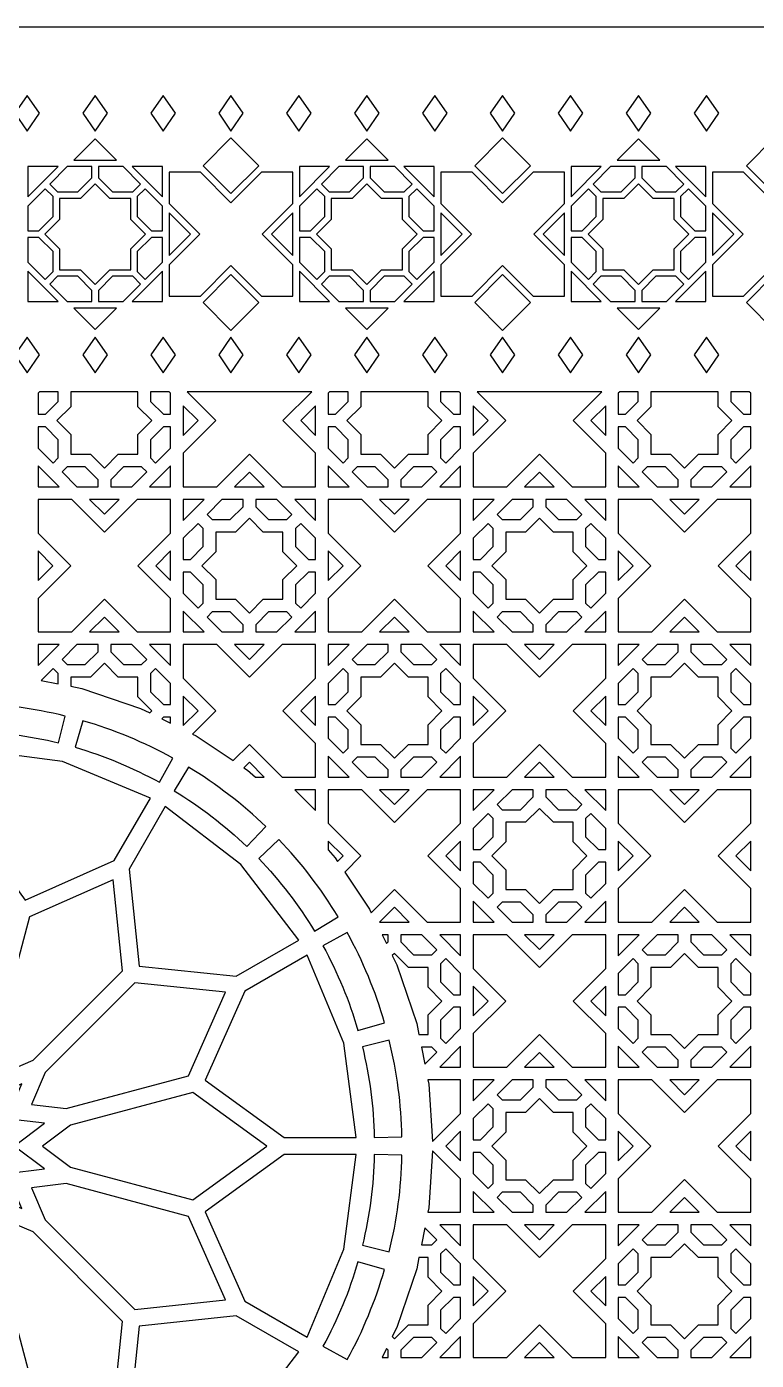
# Model space of a CAD drawing. Header units: millimetres. Extents: x 0 to 1380, y 140 to 1220.
# Drawn here: x 723 to 1075, y 577 to 1220 of the extents above; entities that cross this region are included whole.
import ezdxf

# ---------------------------------------------------------------- set-up
doc = ezdxf.new("R2010")
doc.units = ezdxf.units.MM
doc.layers.add('CUT', color=1, linetype='CONTINUOUS')

msp = doc.modelspace()

# ---------------------------------------------------------------- linework, layer by layer
at = {"layer": 'CUT'}
for points in [[(0, 1220), (1380.15, 1220), (1380.15, 139.85), (0, 139.85)], [(716.914, 1178.215), (722.853, 1169.637), (728.792, 1178.215), (722.853, 1186.793)], [(749.692, 1178.215), (755.631, 1169.637), (761.57, 1178.215), (755.631, 1186.793)], [(782.469, 1178.215), (788.408, 1169.637), (794.347, 1178.215), (788.408, 1186.793)], [(815.247, 1178.215), (821.186, 1169.637), (827.125, 1178.215), (821.186, 1186.793)], [(848.025, 1178.215), (853.964, 1169.637), (859.903, 1178.215), (853.964, 1186.793)], [(880.803, 1178.215), (886.742, 1169.637), (892.681, 1178.215), (886.742, 1186.793)], [(913.58, 1178.215), (919.519, 1169.637), (925.458, 1178.215), (919.519, 1186.793)], [(946.358, 1178.215), (952.297, 1169.637), (958.236, 1178.215), (952.297, 1186.793)], [(979.136, 1178.215), (985.075, 1169.637), (991.014, 1178.215), (985.075, 1186.793)], [(1011.914, 1178.215), (1017.853, 1169.637), (1023.792, 1178.215), (1017.853, 1186.793)], [(1044.692, 1178.215), (1050.631, 1169.637), (1056.57, 1178.215), (1050.631, 1186.793)], [(765.957, 1155.611), (755.631, 1165.938), (745.304, 1155.611)], [(807.721, 1152.933), (821.186, 1139.468), (834.652, 1152.933), (821.186, 1166.399)], [(897.069, 1155.611), (886.742, 1165.938), (876.415, 1155.611)], [(938.832, 1152.933), (952.297, 1139.468), (965.763, 1152.933), (952.297, 1166.399)], [(1028.18, 1155.611), (1017.853, 1165.938), (1007.526, 1155.611)], [(1069.943, 1152.933), (1083.408, 1139.468), (1096.874, 1152.933), (1083.408, 1166.399)], [(737.699, 1152.461), (723.095, 1152.461), (723.095, 1137.856)], [(737.522, 1140.261), (747.207, 1140.261), (754.056, 1147.109), (754.056, 1152.461), (742.154, 1152.461), (733.738, 1144.045)], [(757.206, 1147.109), (764.054, 1140.261), (773.739, 1140.261), (777.523, 1144.045), (769.107, 1152.461), (757.206, 1152.461)], [(788.166, 1137.856), (788.166, 1152.461), (773.562, 1152.461)], [(868.81, 1152.461), (854.206, 1152.461), (854.206, 1137.856)], [(868.633, 1140.261), (878.318, 1140.261), (885.167, 1147.109), (885.167, 1152.461), (873.265, 1152.461), (864.849, 1144.045)], [(888.317, 1147.109), (895.165, 1140.261), (904.85, 1140.261), (908.634, 1144.045), (900.219, 1152.461), (888.317, 1152.461)], [(919.277, 1137.856), (919.277, 1152.461), (904.673, 1152.461)], [(999.921, 1152.461), (985.317, 1152.461), (985.317, 1137.856)], [(999.744, 1140.261), (1009.429, 1140.261), (1016.278, 1147.109), (1016.278, 1152.461), (1004.376, 1152.461), (995.96, 1144.045)], [(1019.428, 1147.109), (1026.276, 1140.261), (1035.961, 1140.261), (1039.745, 1144.045), (1031.33, 1152.461), (1019.428, 1152.461)], [(1050.389, 1137.856), (1050.389, 1152.461), (1035.784, 1152.461)], [(791.316, 1149.795), (791.316, 1134.706), (806.098, 1119.925), (791.316, 1105.144), (791.316, 1090.055), (806.405, 1090.055), (821.186, 1104.837), (835.968, 1090.055), (851.056, 1090.055), (851.056, 1105.144), (836.274, 1119.925), (851.056, 1134.706), (851.056, 1149.795), (835.968, 1149.795), (821.186, 1135.013), (806.405, 1149.795)], [(922.427, 1149.795), (922.427, 1134.706), (937.209, 1119.925), (922.427, 1105.144), (922.427, 1090.055), (937.516, 1090.055), (952.297, 1104.837), (967.079, 1090.055), (982.167, 1090.055), (982.167, 1105.144), (967.385, 1119.925), (982.167, 1134.706), (982.167, 1149.795), (967.079, 1149.795), (952.297, 1135.013), (937.516, 1149.795)], [(1053.539, 1149.795), (1053.539, 1134.706), (1068.32, 1119.925), (1053.539, 1105.144), (1053.539, 1090.055), (1068.627, 1090.055), (1083.408, 1104.837), (1098.19, 1090.055), (1113.278, 1090.055), (1113.278, 1105.144), (1098.497, 1119.925), (1113.278, 1134.706), (1113.278, 1149.795), (1098.19, 1149.795), (1083.408, 1135.013), (1068.627, 1149.795)], [(728.446, 1121.5), (735.295, 1128.348), (735.295, 1138.034), (731.511, 1141.818), (723.095, 1133.402), (723.095, 1121.5)], [(731.326, 1119.925), (738.445, 1112.806), (738.445, 1102.739), (748.512, 1102.739), (755.631, 1095.62), (762.749, 1102.739), (772.817, 1102.739), (772.817, 1112.806), (779.935, 1119.925), (772.817, 1127.044), (772.817, 1137.111), (762.749, 1137.111), (755.631, 1144.23), (748.512, 1137.111), (738.445, 1137.111), (738.445, 1127.044)], [(775.967, 1138.034), (775.967, 1128.348), (782.815, 1121.5), (788.166, 1121.5), (788.166, 1133.402), (779.751, 1141.818)], [(859.557, 1121.5), (866.406, 1128.348), (866.406, 1138.034), (862.622, 1141.818), (854.206, 1133.402), (854.206, 1121.5)], [(862.437, 1119.925), (869.556, 1112.806), (869.556, 1102.739), (879.623, 1102.739), (886.742, 1095.62), (893.86, 1102.739), (903.928, 1102.739), (903.928, 1112.806), (911.046, 1119.925), (903.928, 1127.044), (903.928, 1137.111), (893.86, 1137.111), (886.742, 1144.23), (879.623, 1137.111), (869.556, 1137.111), (869.556, 1127.044)], [(907.078, 1138.034), (907.078, 1128.348), (913.926, 1121.5), (919.277, 1121.5), (919.277, 1133.402), (910.862, 1141.818)], [(990.668, 1121.5), (997.517, 1128.348), (997.517, 1138.034), (993.733, 1141.818), (985.317, 1133.402), (985.317, 1121.5)], [(993.548, 1119.925), (1000.667, 1112.806), (1000.667, 1102.739), (1010.734, 1102.739), (1017.853, 1095.62), (1024.972, 1102.739), (1035.039, 1102.739), (1035.039, 1112.806), (1042.157, 1119.925), (1035.039, 1127.044), (1035.039, 1137.111), (1024.972, 1137.111), (1017.853, 1144.23), (1010.734, 1137.111), (1000.667, 1137.111), (1000.667, 1127.044)], [(1038.189, 1138.034), (1038.189, 1128.348), (1045.037, 1121.5), (1050.389, 1121.5), (1050.389, 1133.402), (1041.973, 1141.818)], [(791.316, 1109.598), (801.643, 1119.925), (791.316, 1130.252)], [(851.056, 1130.252), (840.729, 1119.925), (851.056, 1109.598)], [(922.427, 1109.598), (932.754, 1119.925), (922.427, 1130.252)], [(982.167, 1130.252), (971.84, 1119.925), (982.167, 1109.598)], [(1053.539, 1109.598), (1063.865, 1119.925), (1053.539, 1130.252)], [(735.295, 1101.816), (735.295, 1111.502), (728.446, 1118.35), (723.095, 1118.35), (723.095, 1106.448), (731.511, 1098.032)], [(782.815, 1118.35), (775.967, 1111.502), (775.967, 1101.816), (779.751, 1098.032), (788.166, 1106.448), (788.166, 1118.35)], [(866.406, 1101.816), (866.406, 1111.502), (859.557, 1118.35), (854.206, 1118.35), (854.206, 1106.448), (862.622, 1098.032)], [(913.926, 1118.35), (907.078, 1111.502), (907.078, 1101.816), (910.862, 1098.032), (919.277, 1106.448), (919.277, 1118.35)], [(997.517, 1101.816), (997.517, 1111.502), (990.668, 1118.35), (985.317, 1118.35), (985.317, 1106.448), (993.733, 1098.032)], [(1045.037, 1118.35), (1038.189, 1111.502), (1038.189, 1101.816), (1041.973, 1098.032), (1050.389, 1106.448), (1050.389, 1118.35)], [(723.095, 1101.994), (723.095, 1087.389), (737.699, 1087.389)], [(773.562, 1087.389), (788.166, 1087.389), (788.166, 1101.994)], [(807.721, 1086.917), (821.186, 1073.451), (834.652, 1086.917), (821.186, 1100.382)], [(854.206, 1101.994), (854.206, 1087.389), (868.81, 1087.389)], [(904.673, 1087.389), (919.277, 1087.389), (919.277, 1101.994)], [(938.832, 1086.917), (952.297, 1073.451), (965.763, 1086.917), (952.297, 1100.382)], [(985.317, 1101.994), (985.317, 1087.389), (999.921, 1087.389)], [(1035.784, 1087.389), (1050.389, 1087.389), (1050.389, 1101.994)], [(1069.943, 1086.917), (1083.408, 1073.451), (1096.874, 1086.917), (1083.408, 1100.382)], [(754.056, 1092.741), (747.207, 1099.589), (737.522, 1099.589), (733.738, 1095.805), (742.154, 1087.389), (754.056, 1087.389)], [(773.739, 1099.589), (764.054, 1099.589), (757.206, 1092.741), (757.206, 1087.389), (769.107, 1087.389), (777.523, 1095.805)], [(885.167, 1092.741), (878.318, 1099.589), (868.633, 1099.589), (864.849, 1095.805), (873.265, 1087.389), (885.167, 1087.389)], [(904.85, 1099.589), (895.165, 1099.589), (888.317, 1092.741), (888.317, 1087.389), (900.219, 1087.389), (908.634, 1095.805)], [(1016.278, 1092.741), (1009.429, 1099.589), (999.744, 1099.589), (995.96, 1095.805), (1004.376, 1087.389), (1016.278, 1087.389)], [(1035.961, 1099.589), (1026.276, 1099.589), (1019.428, 1092.741), (1019.428, 1087.389), (1031.33, 1087.389), (1039.745, 1095.805)], [(745.304, 1084.239), (755.631, 1073.912), (765.957, 1084.239)], [(876.415, 1084.239), (886.742, 1073.912), (897.069, 1084.239)], [(1007.526, 1084.239), (1017.853, 1073.912), (1028.18, 1084.239)], [(716.914, 1061.635), (722.853, 1053.057), (728.792, 1061.635), (722.853, 1070.213)], [(749.692, 1061.635), (755.631, 1053.057), (761.57, 1061.635), (755.631, 1070.213)], [(782.469, 1061.635), (788.408, 1053.057), (794.347, 1061.635), (788.408, 1070.213)], [(815.247, 1061.635), (821.186, 1053.057), (827.125, 1061.635), (821.186, 1070.213)], [(848.025, 1061.635), (853.964, 1053.057), (859.903, 1061.635), (853.964, 1070.213)], [(880.803, 1061.635), (886.742, 1053.057), (892.681, 1061.635), (886.742, 1070.213)], [(913.58, 1061.635), (919.519, 1053.057), (925.458, 1061.635), (919.519, 1070.213)], [(946.358, 1061.635), (952.297, 1053.057), (958.236, 1061.635), (952.297, 1070.213)], [(979.136, 1061.635), (985.075, 1053.057), (991.014, 1061.635), (985.075, 1070.213)], [(1011.914, 1061.635), (1017.853, 1053.057), (1023.792, 1061.635), (1017.853, 1070.213)], [(1044.692, 1061.635), (1050.631, 1053.057), (1056.57, 1061.635), (1050.631, 1070.213)], [(728.809, 1043.85), (728.12, 1043.161), (728.12, 1032.97), (731.59, 1032.97), (737.78, 1039.16), (737.78, 1043.85)], [(743.87, 1043.85), (743.87, 1036.637), (737.157, 1029.925), (743.87, 1023.213), (743.87, 1013.72), (753.363, 1013.72), (760.075, 1007.007), (766.787, 1013.72), (776.28, 1013.72), (776.28, 1023.213), (782.993, 1029.925), (776.28, 1036.637), (776.28, 1043.85)], [(782.37, 1043.85), (782.37, 1039.16), (788.56, 1032.97), (792.03, 1032.97), (792.03, 1043.161), (791.341, 1043.85)], [(799.953, 1043.85), (813.878, 1029.925), (798.12, 1014.166), (798.12, 997.97), (814.316, 997.97), (830.075, 1013.728), (845.834, 997.97), (862.03, 997.97), (862.03, 1014.166), (846.272, 1029.925), (860.197, 1043.85)], [(868.809, 1043.85), (868.12, 1043.161), (868.12, 1032.97), (871.59, 1032.97), (877.78, 1039.16), (877.78, 1043.85)], [(883.87, 1043.85), (883.87, 1036.637), (877.157, 1029.925), (883.87, 1023.213), (883.87, 1013.72), (893.363, 1013.72), (900.075, 1007.007), (906.787, 1013.72), (916.28, 1013.72), (916.28, 1023.213), (922.993, 1029.925), (916.28, 1036.637), (916.28, 1043.85)], [(922.37, 1043.85), (922.37, 1039.16), (928.56, 1032.97), (932.03, 1032.97), (932.03, 1043.161), (931.341, 1043.85)], [(939.953, 1043.85), (953.878, 1029.925), (938.12, 1014.166), (938.12, 997.97), (954.316, 997.97), (970.075, 1013.728), (985.834, 997.97), (1002.03, 997.97), (1002.03, 1014.166), (986.272, 1029.925), (1000.197, 1043.85)], [(1008.809, 1043.85), (1008.12, 1043.161), (1008.12, 1032.97), (1011.59, 1032.97), (1017.78, 1039.16), (1017.78, 1043.85)], [(1023.87, 1043.85), (1023.87, 1036.637), (1017.157, 1029.925), (1023.87, 1023.213), (1023.87, 1013.72), (1033.363, 1013.72), (1040.075, 1007.007), (1046.787, 1013.72), (1056.28, 1013.72), (1056.28, 1023.213), (1062.993, 1029.925), (1056.28, 1036.637), (1056.28, 1043.85)], [(1062.37, 1043.85), (1062.37, 1039.16), (1068.56, 1032.97), (1072.03, 1032.97), (1072.03, 1043.161), (1071.341, 1043.85)], [(798.12, 1022.778), (805.266, 1029.925), (798.12, 1037.072)], [(862.03, 1037.072), (854.884, 1029.925), (862.03, 1022.778)], [(938.12, 1022.778), (945.266, 1029.925), (938.12, 1037.072)], [(1002.03, 1037.072), (994.884, 1029.925), (1002.03, 1022.778)], [(737.78, 1011.936), (737.78, 1020.69), (731.59, 1026.88), (728.12, 1026.88), (728.12, 1016.689), (735.326, 1009.482)], [(788.56, 1026.88), (782.37, 1020.69), (782.37, 1011.936), (784.824, 1009.482), (792.03, 1016.689), (792.03, 1026.88)], [(877.78, 1011.936), (877.78, 1020.69), (871.59, 1026.88), (868.12, 1026.88), (868.12, 1016.689), (875.326, 1009.482)], [(928.56, 1026.88), (922.37, 1020.69), (922.37, 1011.936), (924.824, 1009.482), (932.03, 1016.689), (932.03, 1026.88)], [(1017.78, 1011.936), (1017.78, 1020.69), (1011.59, 1026.88), (1008.12, 1026.88), (1008.12, 1016.689), (1015.326, 1009.482)], [(1068.56, 1026.88), (1062.37, 1020.69), (1062.37, 1011.936), (1064.824, 1009.482), (1072.03, 1016.689), (1072.03, 1026.88)], [(728.12, 1008.077), (728.12, 997.97), (738.227, 997.97)], [(757.03, 1001.44), (750.84, 1007.63), (742.086, 1007.63), (739.632, 1005.176), (746.839, 997.97), (757.03, 997.97)], [(778.064, 1007.63), (769.31, 1007.63), (763.12, 1001.44), (763.12, 997.97), (773.311, 997.97), (780.518, 1005.176)], [(781.923, 997.97), (792.03, 997.97), (792.03, 1008.077)], [(837.222, 997.97), (830.075, 1005.116), (822.928, 997.97)], [(868.12, 1008.077), (868.12, 997.97), (878.227, 997.97)], [(897.03, 1001.44), (890.84, 1007.63), (882.086, 1007.63), (879.632, 1005.176), (886.839, 997.97), (897.03, 997.97)], [(918.064, 1007.63), (909.31, 1007.63), (903.12, 1001.44), (903.12, 997.97), (913.311, 997.97), (920.518, 1005.176)], [(921.923, 997.97), (932.03, 997.97), (932.03, 1008.077)], [(977.222, 997.97), (970.075, 1005.116), (962.928, 997.97)], [(1008.12, 1008.077), (1008.12, 997.97), (1018.227, 997.97)], [(1037.03, 1001.44), (1030.84, 1007.63), (1022.086, 1007.63), (1019.632, 1005.176), (1026.839, 997.97), (1037.03, 997.97)], [(1058.064, 1007.63), (1049.31, 1007.63), (1043.12, 1001.44), (1043.12, 997.97), (1053.311, 997.97), (1060.518, 1005.176)], [(1061.923, 997.97), (1072.03, 997.97), (1072.03, 1008.077)], [(792.03, 927.97), (792.03, 944.166), (776.272, 959.925), (792.03, 975.684), (792.03, 991.88), (775.834, 991.88), (760.075, 976.122), (744.316, 991.88), (728.12, 991.88), (728.12, 975.684), (743.878, 959.925), (728.12, 944.166), (728.12, 927.97), (744.316, 927.97), (760.075, 943.728), (775.834, 927.97)], [(752.928, 991.88), (760.075, 984.734), (767.222, 991.88)], [(808.227, 991.88), (798.12, 991.88), (798.12, 981.773)], [(812.086, 982.22), (820.84, 982.22), (827.03, 988.41), (827.03, 991.88), (816.839, 991.88), (809.632, 984.674)], [(833.12, 988.41), (839.31, 982.22), (848.064, 982.22), (850.518, 984.674), (843.311, 991.88), (833.12, 991.88)], [(862.03, 981.773), (862.03, 991.88), (851.923, 991.88)], [(932.03, 927.97), (932.03, 944.166), (916.272, 959.925), (932.03, 975.684), (932.03, 991.88), (915.834, 991.88), (900.075, 976.122), (884.316, 991.88), (868.12, 991.88), (868.12, 975.684), (883.878, 959.925), (868.12, 944.166), (868.12, 927.97), (884.316, 927.97), (900.075, 943.728), (915.834, 927.97)], [(892.928, 991.88), (900.075, 984.734), (907.222, 991.88)], [(948.227, 991.88), (938.12, 991.88), (938.12, 981.773)], [(952.086, 982.22), (960.84, 982.22), (967.03, 988.41), (967.03, 991.88), (956.839, 991.88), (949.632, 984.674)], [(973.12, 988.41), (979.31, 982.22), (988.064, 982.22), (990.518, 984.674), (983.311, 991.88), (973.12, 991.88)], [(1002.03, 981.773), (1002.03, 991.88), (991.923, 991.88)], [(1072.03, 927.97), (1072.03, 944.166), (1056.272, 959.925), (1072.03, 975.684), (1072.03, 991.88), (1055.834, 991.88), (1040.075, 976.122), (1024.316, 991.88), (1008.12, 991.88), (1008.12, 975.684), (1023.878, 959.925), (1008.12, 944.166), (1008.12, 927.97), (1024.316, 927.97), (1040.075, 943.728), (1055.834, 927.97)], [(1032.928, 991.88), (1040.075, 984.734), (1047.222, 991.88)], [(801.59, 962.97), (807.78, 969.16), (807.78, 977.914), (805.326, 980.368), (798.12, 973.161), (798.12, 962.97)], [(852.993, 959.925), (846.28, 966.637), (846.28, 976.13), (836.787, 976.13), (830.075, 982.843), (823.363, 976.13), (813.87, 976.13), (813.87, 966.637), (807.157, 959.925), (813.87, 953.213), (813.87, 943.72), (823.363, 943.72), (830.075, 937.007), (836.787, 943.72), (846.28, 943.72), (846.28, 953.213)], [(852.37, 977.914), (852.37, 969.16), (858.56, 962.97), (862.03, 962.97), (862.03, 973.161), (854.824, 980.368)], [(941.59, 962.97), (947.78, 969.16), (947.78, 977.914), (945.326, 980.368), (938.12, 973.161), (938.12, 962.97)], [(992.993, 959.925), (986.28, 966.637), (986.28, 976.13), (976.787, 976.13), (970.075, 982.843), (963.363, 976.13), (953.87, 976.13), (953.87, 966.637), (947.157, 959.925), (953.87, 953.213), (953.87, 943.72), (963.363, 943.72), (970.075, 937.007), (976.787, 943.72), (986.28, 943.72), (986.28, 953.213)], [(992.37, 977.914), (992.37, 969.16), (998.56, 962.97), (1002.03, 962.97), (1002.03, 973.161), (994.824, 980.368)], [(728.12, 952.778), (735.266, 959.925), (728.12, 967.072)], [(792.03, 967.072), (784.884, 959.925), (792.03, 952.778)], [(868.12, 952.778), (875.266, 959.925), (868.12, 967.072)], [(932.03, 967.072), (924.884, 959.925), (932.03, 952.778)], [(1008.12, 952.778), (1015.266, 959.925), (1008.12, 967.072)], [(1072.03, 967.072), (1064.884, 959.925), (1072.03, 952.778)], [(807.78, 941.936), (807.78, 950.69), (801.59, 956.88), (798.12, 956.88), (798.12, 946.689), (805.326, 939.482)], [(858.56, 956.88), (852.37, 950.69), (852.37, 941.936), (854.824, 939.482), (862.03, 946.689), (862.03, 956.88)], [(947.78, 941.936), (947.78, 950.69), (941.59, 956.88), (938.12, 956.88), (938.12, 946.689), (945.326, 939.482)], [(998.56, 956.88), (992.37, 950.69), (992.37, 941.936), (994.824, 939.482), (1002.03, 946.689), (1002.03, 956.88)], [(767.222, 927.97), (760.075, 935.116), (752.928, 927.97)], [(798.12, 938.077), (798.12, 927.97), (808.227, 927.97)], [(827.03, 931.44), (820.84, 937.63), (812.086, 937.63), (809.632, 935.176), (816.839, 927.97), (827.03, 927.97)], [(848.064, 937.63), (839.31, 937.63), (833.12, 931.44), (833.12, 927.97), (843.311, 927.97), (850.518, 935.176)], [(851.923, 927.97), (862.03, 927.97), (862.03, 938.077)], [(907.222, 927.97), (900.075, 935.116), (892.928, 927.97)], [(938.12, 938.077), (938.12, 927.97), (948.227, 927.97)], [(967.03, 931.44), (960.84, 937.63), (952.086, 937.63), (949.632, 935.176), (956.839, 927.97), (967.03, 927.97)], [(988.064, 937.63), (979.31, 937.63), (973.12, 931.44), (973.12, 927.97), (983.311, 927.97), (990.518, 935.176)], [(991.923, 927.97), (1002.03, 927.97), (1002.03, 938.077)], [(1047.222, 927.97), (1040.075, 935.116), (1032.928, 927.97)], [(738.227, 921.88), (728.12, 921.88), (728.12, 911.773)], [(742.086, 912.22), (750.84, 912.22), (757.03, 918.41), (757.03, 921.88), (746.839, 921.88), (739.632, 914.674)], [(763.12, 918.41), (769.31, 912.22), (778.064, 912.22), (780.518, 914.674), (773.311, 921.88), (763.12, 921.88)], [(792.03, 911.773), (792.03, 921.88), (781.923, 921.88)], [(822.255, 865.909), (830.075, 873.728), (845.834, 857.97), (862.03, 857.97), (862.03, 874.166), (846.272, 889.925), (862.03, 905.684), (862.03, 921.88), (845.834, 921.88), (830.075, 906.122), (814.316, 921.88), (798.12, 921.88), (798.12, 905.684), (813.878, 889.925), (802.659, 878.705), (804.358, 877.867)], [(822.928, 921.88), (830.075, 914.734), (837.222, 921.88)], [(878.227, 921.88), (868.12, 921.88), (868.12, 911.773)], [(882.086, 912.22), (890.84, 912.22), (897.03, 918.41), (897.03, 921.88), (886.839, 921.88), (879.632, 914.674)], [(903.12, 918.41), (909.31, 912.22), (918.064, 912.22), (920.518, 914.674), (913.311, 921.88), (903.12, 921.88)], [(932.03, 911.773), (932.03, 921.88), (921.923, 921.88)], [(1002.03, 857.97), (1002.03, 874.166), (986.272, 889.925), (1002.03, 905.684), (1002.03, 921.88), (985.834, 921.88), (970.075, 906.122), (954.316, 921.88), (938.12, 921.88), (938.12, 905.684), (953.878, 889.925), (938.12, 874.166), (938.12, 857.97), (954.316, 857.97), (970.075, 873.728), (985.834, 857.97)], [(962.928, 921.88), (970.075, 914.734), (977.222, 921.88)], [(1018.227, 921.88), (1008.12, 921.88), (1008.12, 911.773)], [(1022.086, 912.22), (1030.84, 912.22), (1037.03, 918.41), (1037.03, 921.88), (1026.839, 921.88), (1019.632, 914.674)], [(1043.12, 918.41), (1049.31, 912.22), (1058.064, 912.22), (1060.518, 914.674), (1053.311, 921.88), (1043.12, 921.88)], [(1072.03, 911.773), (1072.03, 921.88), (1061.923, 921.88)], [(737.78, 902.979), (737.78, 907.914), (735.326, 910.368), (729.57, 904.612)], [(781.974, 888.906), (782.993, 889.925), (776.28, 896.637), (776.28, 906.13), (766.787, 906.13), (760.075, 912.843), (753.363, 906.13), (743.87, 906.13), (743.87, 901.768), (749.231, 900.702), (777.543, 891.091)], [(782.37, 907.914), (782.37, 899.16), (788.56, 892.97), (792.03, 892.97), (792.03, 903.161), (784.824, 910.368)], [(871.59, 892.97), (877.78, 899.16), (877.78, 907.914), (875.326, 910.368), (868.12, 903.161), (868.12, 892.97)], [(922.993, 889.925), (916.28, 896.637), (916.28, 906.13), (906.787, 906.13), (900.075, 912.843), (893.363, 906.13), (883.87, 906.13), (883.87, 896.637), (877.157, 889.925), (883.87, 883.213), (883.87, 873.72), (893.363, 873.72), (900.075, 867.007), (906.787, 873.72), (916.28, 873.72), (916.28, 883.213)], [(922.37, 907.914), (922.37, 899.16), (928.56, 892.97), (932.03, 892.97), (932.03, 903.161), (924.824, 910.368)], [(1011.59, 892.97), (1017.78, 899.16), (1017.78, 907.914), (1015.326, 910.368), (1008.12, 903.161), (1008.12, 892.97)], [(1062.993, 889.925), (1056.28, 896.637), (1056.28, 906.13), (1046.787, 906.13), (1040.075, 912.843), (1033.363, 906.13), (1023.87, 906.13), (1023.87, 896.637), (1017.157, 889.925), (1023.87, 883.213), (1023.87, 873.72), (1033.363, 873.72), (1040.075, 867.007), (1046.787, 873.72), (1056.28, 873.72), (1056.28, 883.213)], [(1062.37, 907.914), (1062.37, 899.16), (1068.56, 892.97), (1072.03, 892.97), (1072.03, 903.161), (1064.824, 910.368)], [(798.12, 882.778), (805.266, 889.925), (798.12, 897.072)], [(862.03, 897.072), (854.884, 889.925), (862.03, 882.778)], [(938.12, 882.778), (945.266, 889.925), (938.12, 897.072)], [(1002.03, 897.072), (994.884, 889.925), (1002.03, 882.778)], [(792.03, 883.947), (792.03, 886.88), (788.56, 886.88), (787.741, 886.062)], [(877.78, 871.936), (877.78, 880.69), (871.59, 886.88), (868.12, 886.88), (868.12, 876.689), (875.326, 869.482)], [(928.56, 886.88), (922.37, 880.69), (922.37, 871.936), (924.824, 869.482), (932.03, 876.689), (932.03, 886.88)], [(1017.78, 871.936), (1017.78, 880.69), (1011.59, 886.88), (1008.12, 886.88), (1008.12, 876.689), (1015.326, 869.482)], [(1068.56, 886.88), (1062.37, 880.69), (1062.37, 871.936), (1064.824, 869.482), (1072.03, 876.689), (1072.03, 886.88)], [(739.787, 865.455), (694.2, 871.456), (694.2, 836.655), (721.867, 798.575), (764.868, 817.721), (782.268, 847.858)], [(832.965, 857.97), (837.222, 857.97), (830.075, 865.116), (827.418, 862.459), (829.216, 861.258)], [(868.12, 868.077), (868.12, 857.97), (878.227, 857.97)], [(897.03, 861.44), (890.84, 867.63), (882.086, 867.63), (879.632, 865.176), (886.839, 857.97), (897.03, 857.97)], [(918.064, 867.63), (909.31, 867.63), (903.12, 861.44), (903.12, 857.97), (913.311, 857.97), (920.518, 865.176)], [(921.923, 857.97), (932.03, 857.97), (932.03, 868.077)], [(977.222, 857.97), (970.075, 865.116), (962.928, 857.97)], [(1008.12, 868.077), (1008.12, 857.97), (1018.227, 857.97)], [(1037.03, 861.44), (1030.84, 867.63), (1022.086, 867.63), (1019.632, 865.176), (1026.839, 857.97), (1037.03, 857.97)], [(1058.064, 867.63), (1049.31, 867.63), (1043.12, 861.44), (1043.12, 857.97), (1053.311, 857.97), (1060.518, 865.176)], [(1061.923, 857.97), (1072.03, 857.97), (1072.03, 868.077)], [(862.03, 841.773), (862.03, 851.88), (851.923, 851.88)], [(888.855, 792.509), (900.075, 803.728), (915.834, 787.97), (932.03, 787.97), (932.03, 804.166), (916.272, 819.925), (932.03, 835.684), (932.03, 851.88), (915.834, 851.88), (900.075, 836.122), (884.316, 851.88), (868.12, 851.88), (868.12, 835.684), (883.878, 819.925), (876.059, 812.105), (888.017, 794.208)], [(892.928, 851.88), (900.075, 844.734), (907.222, 851.88)], [(948.227, 851.88), (938.12, 851.88), (938.12, 841.773)], [(952.086, 842.22), (960.84, 842.22), (967.03, 848.41), (967.03, 851.88), (956.839, 851.88), (949.632, 844.674)], [(973.12, 848.41), (979.31, 842.22), (988.064, 842.22), (990.518, 844.674), (983.311, 851.88), (973.12, 851.88)], [(1002.03, 841.773), (1002.03, 851.88), (991.923, 851.88)], [(1072.03, 787.97), (1072.03, 804.166), (1056.272, 819.925), (1072.03, 835.684), (1072.03, 851.88), (1055.834, 851.88), (1040.075, 836.122), (1024.316, 851.88), (1008.12, 851.88), (1008.12, 835.684), (1023.878, 819.925), (1008.12, 804.166), (1008.12, 787.97), (1024.316, 787.97), (1040.075, 803.728), (1055.834, 787.97)], [(1032.928, 851.88), (1040.075, 844.734), (1047.222, 851.88)], [(825.893, 815.743), (789.413, 843.733), (772.013, 813.596), (776.933, 766.783), (823.746, 761.863), (853.883, 779.263)], [(941.59, 822.97), (947.78, 829.16), (947.78, 837.914), (945.326, 840.368), (938.12, 833.161), (938.12, 822.97)], [(992.993, 819.925), (986.28, 826.637), (986.28, 836.13), (976.787, 836.13), (970.075, 842.843), (963.363, 836.13), (953.87, 836.13), (953.87, 826.637), (947.157, 819.925), (953.87, 813.213), (953.87, 803.72), (963.363, 803.72), (970.075, 797.007), (976.787, 803.72), (986.28, 803.72), (986.28, 813.213)], [(992.37, 837.914), (992.37, 829.16), (998.56, 822.97), (1002.03, 822.97), (1002.03, 833.161), (994.824, 840.368)], [(872.609, 817.268), (875.266, 819.925), (868.12, 827.072), (868.12, 822.815), (871.408, 819.066)], [(932.03, 827.072), (924.884, 819.925), (932.03, 812.778)], [(1008.12, 812.778), (1015.266, 819.925), (1008.12, 827.072)], [(1072.03, 827.072), (1064.884, 819.925), (1072.03, 812.778)], [(947.78, 801.936), (947.78, 810.69), (941.59, 816.88), (938.12, 816.88), (938.12, 806.689), (945.326, 799.482)], [(998.56, 816.88), (992.37, 810.69), (992.37, 801.936), (994.824, 799.482), (1002.03, 806.689), (1002.03, 816.88)], [(725.659, 721.342), (768.872, 764.555), (764.261, 808.419), (723.968, 790.48), (708.152, 731.451), (710.151, 714.696)], [(938.12, 798.077), (938.12, 787.97), (948.227, 787.97)], [(991.923, 787.97), (1002.03, 787.97), (1002.03, 798.077)], [(907.222, 787.97), (900.075, 795.116), (892.928, 787.97)], [(967.03, 791.44), (960.84, 797.63), (952.086, 797.63), (949.632, 795.176), (956.839, 787.97), (967.03, 787.97)], [(988.064, 797.63), (979.31, 797.63), (973.12, 791.44), (973.12, 787.97), (983.311, 787.97), (990.518, 795.176)], [(1047.222, 787.97), (1040.075, 795.116), (1032.928, 787.97)], [(896.212, 777.591), (897.03, 778.41), (897.03, 781.88), (894.097, 781.88)], [(903.12, 778.41), (909.31, 772.22), (918.064, 772.22), (920.518, 774.674), (913.311, 781.88), (903.12, 781.88)], [(932.03, 771.773), (932.03, 781.88), (921.923, 781.88)], [(1002.03, 717.97), (1002.03, 734.166), (986.272, 749.925), (1002.03, 765.684), (1002.03, 781.88), (985.834, 781.88), (970.075, 766.122), (954.316, 781.88), (938.12, 781.88), (938.12, 765.684), (953.878, 749.925), (938.12, 734.166), (938.12, 717.97), (954.316, 717.97), (970.075, 733.728), (985.834, 717.97)], [(962.928, 781.88), (970.075, 774.734), (977.222, 781.88)], [(1018.227, 781.88), (1008.12, 781.88), (1008.12, 771.773)], [(1022.086, 772.22), (1030.84, 772.22), (1037.03, 778.41), (1037.03, 781.88), (1026.839, 781.88), (1019.632, 774.674)], [(1043.12, 778.41), (1049.31, 772.22), (1058.064, 772.22), (1060.518, 774.674), (1053.311, 781.88), (1043.12, 781.88)], [(1072.03, 771.773), (1072.03, 781.88), (1061.923, 781.88)], [(911.918, 733.72), (916.28, 733.72), (916.28, 743.213), (922.993, 749.925), (916.28, 756.637), (916.28, 766.13), (906.787, 766.13), (900.075, 772.843), (899.056, 771.824), (901.241, 767.393), (910.852, 739.081)], [(1062.993, 749.925), (1056.28, 756.637), (1056.28, 766.13), (1046.787, 766.13), (1040.075, 772.843), (1033.363, 766.13), (1023.87, 766.13), (1023.87, 756.637), (1017.157, 749.925), (1023.87, 743.213), (1023.87, 733.72), (1033.363, 733.72), (1040.075, 727.007), (1046.787, 733.72), (1056.28, 733.72), (1056.28, 743.213)], [(875.605, 729.637), (858.008, 772.118), (827.871, 754.718), (808.725, 711.717), (846.805, 684.05), (881.606, 684.05)], [(922.37, 767.914), (922.37, 759.16), (928.56, 752.97), (932.03, 752.97), (932.03, 763.161), (924.824, 770.368)], [(1011.59, 752.97), (1017.78, 759.16), (1017.78, 767.914), (1015.326, 770.368), (1008.12, 763.161), (1008.12, 752.97)], [(1062.37, 767.914), (1062.37, 759.16), (1068.56, 752.97), (1072.03, 752.97), (1072.03, 763.161), (1064.824, 770.368)], [(741.601, 698.002), (800.63, 713.818), (818.569, 754.111), (774.705, 758.722), (731.492, 715.509), (724.846, 700.001)], [(938.12, 742.778), (945.266, 749.925), (938.12, 757.072)], [(1002.03, 757.072), (994.884, 749.925), (1002.03, 742.778)], [(928.56, 746.88), (922.37, 740.69), (922.37, 731.936), (924.824, 729.482), (932.03, 736.689), (932.03, 746.88)], [(1017.78, 731.936), (1017.78, 740.69), (1011.59, 746.88), (1008.12, 746.88), (1008.12, 736.689), (1015.326, 729.482)], [(1068.56, 746.88), (1062.37, 740.69), (1062.37, 731.936), (1064.824, 729.482), (1072.03, 736.689), (1072.03, 746.88)], [(914.762, 719.42), (920.518, 725.176), (918.064, 727.63), (913.129, 727.63)], [(921.923, 717.97), (932.03, 717.97), (932.03, 728.077)], [(1008.12, 728.077), (1008.12, 717.97), (1018.227, 717.97)], [(1037.03, 721.44), (1030.84, 727.63), (1022.086, 727.63), (1019.632, 725.176), (1026.839, 717.97), (1037.03, 717.97)], [(1058.064, 727.63), (1049.31, 727.63), (1043.12, 721.44), (1043.12, 717.97), (1053.311, 717.97), (1060.518, 725.176)], [(1061.923, 717.97), (1072.03, 717.97), (1072.03, 728.077)], [(716.455, 679.925), (731.173, 690.938), (712.921, 693.114), (720.161, 710.011), (703.264, 702.771), (701.088, 721.023), (690.075, 706.305), (679.062, 721.023), (676.886, 702.771), (659.989, 710.011), (667.229, 693.114), (648.977, 690.938), (663.695, 679.925), (648.977, 668.912), (667.229, 666.735), (659.989, 649.839), (676.886, 657.079), (679.062, 638.827), (690.075, 653.545), (701.088, 638.827), (703.265, 657.079), (720.161, 649.839), (712.921, 666.735), (731.173, 668.912)], [(977.222, 717.97), (970.075, 725.116), (962.928, 717.97)], [(916.684, 709.759), (918.494, 682.147), (932.03, 695.684), (932.03, 711.88), (916.262, 711.88)], [(948.227, 711.88), (938.12, 711.88), (938.12, 701.773)], [(952.086, 702.22), (960.84, 702.22), (967.03, 708.41), (967.03, 711.88), (956.839, 711.88), (949.632, 704.674)], [(973.12, 708.41), (979.31, 702.22), (988.064, 702.22), (990.518, 704.674), (983.311, 711.88), (973.12, 711.88)], [(1002.03, 701.773), (1002.03, 711.88), (991.923, 711.88)], [(1055.834, 711.88), (1040.075, 696.122), (1024.316, 711.88), (1008.12, 711.88), (1008.12, 695.684), (1023.878, 679.925), (1008.12, 664.166), (1008.12, 647.97), (1024.316, 647.97), (1040.075, 663.728), (1055.834, 647.97), (1072.03, 647.97), (1072.03, 664.166), (1056.272, 679.925), (1072.03, 695.684), (1072.03, 711.88)], [(1032.928, 711.88), (1040.075, 704.734), (1047.222, 711.88)], [(743.735, 669.817), (802.765, 654.001), (838.447, 679.925), (802.765, 705.849), (743.735, 690.033), (730.226, 679.925)], [(986.28, 686.637), (986.28, 696.13), (976.787, 696.13), (970.075, 702.843), (963.363, 696.13), (953.87, 696.13), (953.87, 686.637), (947.157, 679.925), (953.87, 673.213), (953.87, 663.72), (963.363, 663.72), (970.075, 657.007), (976.787, 663.72), (986.28, 663.72), (986.28, 673.213), (992.993, 679.925)], [(941.59, 682.97), (947.78, 689.16), (947.78, 697.914), (945.326, 700.368), (938.12, 693.161), (938.12, 682.97)], [(992.37, 697.914), (992.37, 689.16), (998.56, 682.97), (1002.03, 682.97), (1002.03, 693.161), (994.824, 700.368)], [(932.03, 687.072), (924.884, 679.925), (932.03, 672.778)], [(1008.12, 672.778), (1015.266, 679.925), (1008.12, 687.072)], [(1072.03, 687.072), (1064.884, 679.925), (1072.03, 672.778)], [(875.605, 630.213), (881.606, 675.8), (846.805, 675.8), (808.725, 648.133), (827.871, 605.132), (858.008, 587.732)], [(916.684, 650.091), (916.262, 647.97), (932.03, 647.97), (932.03, 664.166), (918.494, 677.703)], [(938.12, 676.88), (938.12, 666.689), (945.326, 659.482), (947.78, 661.936), (947.78, 670.69), (941.59, 676.88)], [(994.824, 659.482), (1002.03, 666.689), (1002.03, 676.88), (998.56, 676.88), (992.37, 670.69), (992.37, 661.936)], [(731.492, 644.341), (774.705, 601.128), (818.569, 605.739), (800.63, 646.032), (741.601, 661.848), (724.846, 659.849)], [(938.12, 658.077), (938.12, 647.97), (948.227, 647.97)], [(949.632, 655.176), (956.839, 647.97), (967.03, 647.97), (967.03, 651.44), (960.84, 657.63), (952.086, 657.63)], [(973.12, 647.97), (983.311, 647.97), (990.518, 655.176), (988.064, 657.63), (979.31, 657.63), (973.12, 651.44)], [(991.923, 647.97), (1002.03, 647.97), (1002.03, 658.077)], [(1047.222, 647.97), (1040.075, 655.116), (1032.928, 647.97)], [(708.152, 628.399), (723.968, 569.37), (764.261, 551.431), (768.872, 595.295), (725.659, 638.508), (710.151, 645.154)], [(913.129, 632.22), (918.064, 632.22), (920.518, 634.674), (914.762, 640.43)], [(932.03, 631.773), (932.03, 641.88), (921.923, 641.88)], [(985.834, 641.88), (970.075, 626.122), (954.316, 641.88), (938.12, 641.88), (938.12, 625.684), (953.878, 609.925), (938.12, 594.166), (938.12, 577.97), (954.316, 577.97), (970.075, 593.728), (985.834, 577.97), (1002.03, 577.97), (1002.03, 594.166), (986.272, 609.925), (1002.03, 625.684), (1002.03, 641.88)], [(962.928, 641.88), (970.075, 634.734), (977.222, 641.88)], [(1018.227, 641.88), (1008.12, 641.88), (1008.12, 631.773)], [(1037.03, 641.88), (1026.839, 641.88), (1019.632, 634.674), (1022.086, 632.22), (1030.84, 632.22), (1037.03, 638.41)], [(1060.518, 634.674), (1053.311, 641.88), (1043.12, 641.88), (1043.12, 638.41), (1049.31, 632.22), (1058.064, 632.22)], [(1072.03, 631.773), (1072.03, 641.88), (1061.923, 641.88)], [(1056.28, 616.637), (1056.28, 626.13), (1046.787, 626.13), (1040.075, 632.843), (1033.363, 626.13), (1023.87, 626.13), (1023.87, 616.637), (1017.157, 609.925), (1023.87, 603.213), (1023.87, 593.72), (1033.363, 593.72), (1040.075, 587.007), (1046.787, 593.72), (1056.28, 593.72), (1056.28, 603.213), (1062.993, 609.925)], [(910.852, 620.769), (901.241, 592.457), (899.056, 588.026), (900.075, 587.007), (906.787, 593.72), (916.28, 593.72), (916.28, 603.213), (922.993, 609.925), (916.28, 616.637), (916.28, 626.13), (911.918, 626.13)], [(932.03, 612.97), (932.03, 623.161), (924.824, 630.368), (922.37, 627.914), (922.37, 619.16), (928.56, 612.97)], [(1015.326, 630.368), (1008.12, 623.161), (1008.12, 612.97), (1011.59, 612.97), (1017.78, 619.16), (1017.78, 627.914)], [(1072.03, 612.97), (1072.03, 623.161), (1064.824, 630.368), (1062.37, 627.914), (1062.37, 619.16), (1068.56, 612.97)], [(938.12, 602.778), (945.266, 609.925), (938.12, 617.072)], [(1002.03, 617.072), (994.884, 609.925), (1002.03, 602.778)], [(924.824, 589.482), (932.03, 596.689), (932.03, 606.88), (928.56, 606.88), (922.37, 600.69), (922.37, 591.936)], [(1008.12, 606.88), (1008.12, 596.689), (1015.326, 589.482), (1017.78, 591.936), (1017.78, 600.69), (1011.59, 606.88)], [(1064.824, 589.482), (1072.03, 596.689), (1072.03, 606.88), (1068.56, 606.88), (1062.37, 600.69), (1062.37, 591.936)], [(825.893, 544.107), (853.883, 580.587), (823.746, 597.987), (776.933, 593.067), (772.013, 546.254), (789.413, 516.117)], [(903.12, 577.97), (913.311, 577.97), (920.518, 585.176), (918.064, 587.63), (909.31, 587.63), (903.12, 581.44)], [(921.923, 577.97), (932.03, 577.97), (932.03, 588.077)], [(1008.12, 588.077), (1008.12, 577.97), (1018.227, 577.97)], [(1019.632, 585.176), (1026.839, 577.97), (1037.03, 577.97), (1037.03, 581.44), (1030.84, 587.63), (1022.086, 587.63)], [(1043.12, 577.97), (1053.311, 577.97), (1060.518, 585.176), (1058.064, 587.63), (1049.31, 587.63), (1043.12, 581.44)], [(1061.923, 577.97), (1072.03, 577.97), (1072.03, 588.077)], [(894.097, 577.97), (897.03, 577.97), (897.03, 581.44), (896.212, 582.259)], [(977.222, 577.97), (970.075, 585.116), (962.928, 577.97)]]:
    msp.add_lwpolyline(points, close=True, dxfattribs=at)
for points in [[(694.202, 880.207, -0.0552056), (737.926, 874.451), (741.12, 887.413, 0.0552173), (694.471, 893.554)], [(745.898, 872.315, -0.0552056), (786.642, 855.438), (793.082, 867.132, 0.0552173), (749.613, 885.138)], [(793.79, 851.311, -0.0552056), (828.778, 824.464), (838.025, 834.093, 0.0552173), (800.697, 862.736)], [(834.614, 818.628, -0.0552056), (861.461, 783.64), (872.886, 790.547, 0.0552173), (844.243, 827.875)], [(865.588, 776.492, -0.0552056), (882.465, 735.748), (895.288, 739.463, 0.0552173), (877.282, 782.932)], [(884.601, 727.776, -0.0552056), (890.357, 684.052), (903.704, 684.321, 0.0552173), (897.563, 730.97)], [(890.357, 675.798, -0.0552056), (884.601, 632.074), (897.563, 628.88, 0.0552173), (903.704, 675.529)], [(882.465, 624.102, -0.0552056), (865.588, 583.358), (877.282, 576.918, 0.0552173), (895.288, 620.387)]]:
    msp.add_lwpolyline(points, format="xyb", close=True, dxfattribs=at)

doc.saveas('drawing.dxf')
